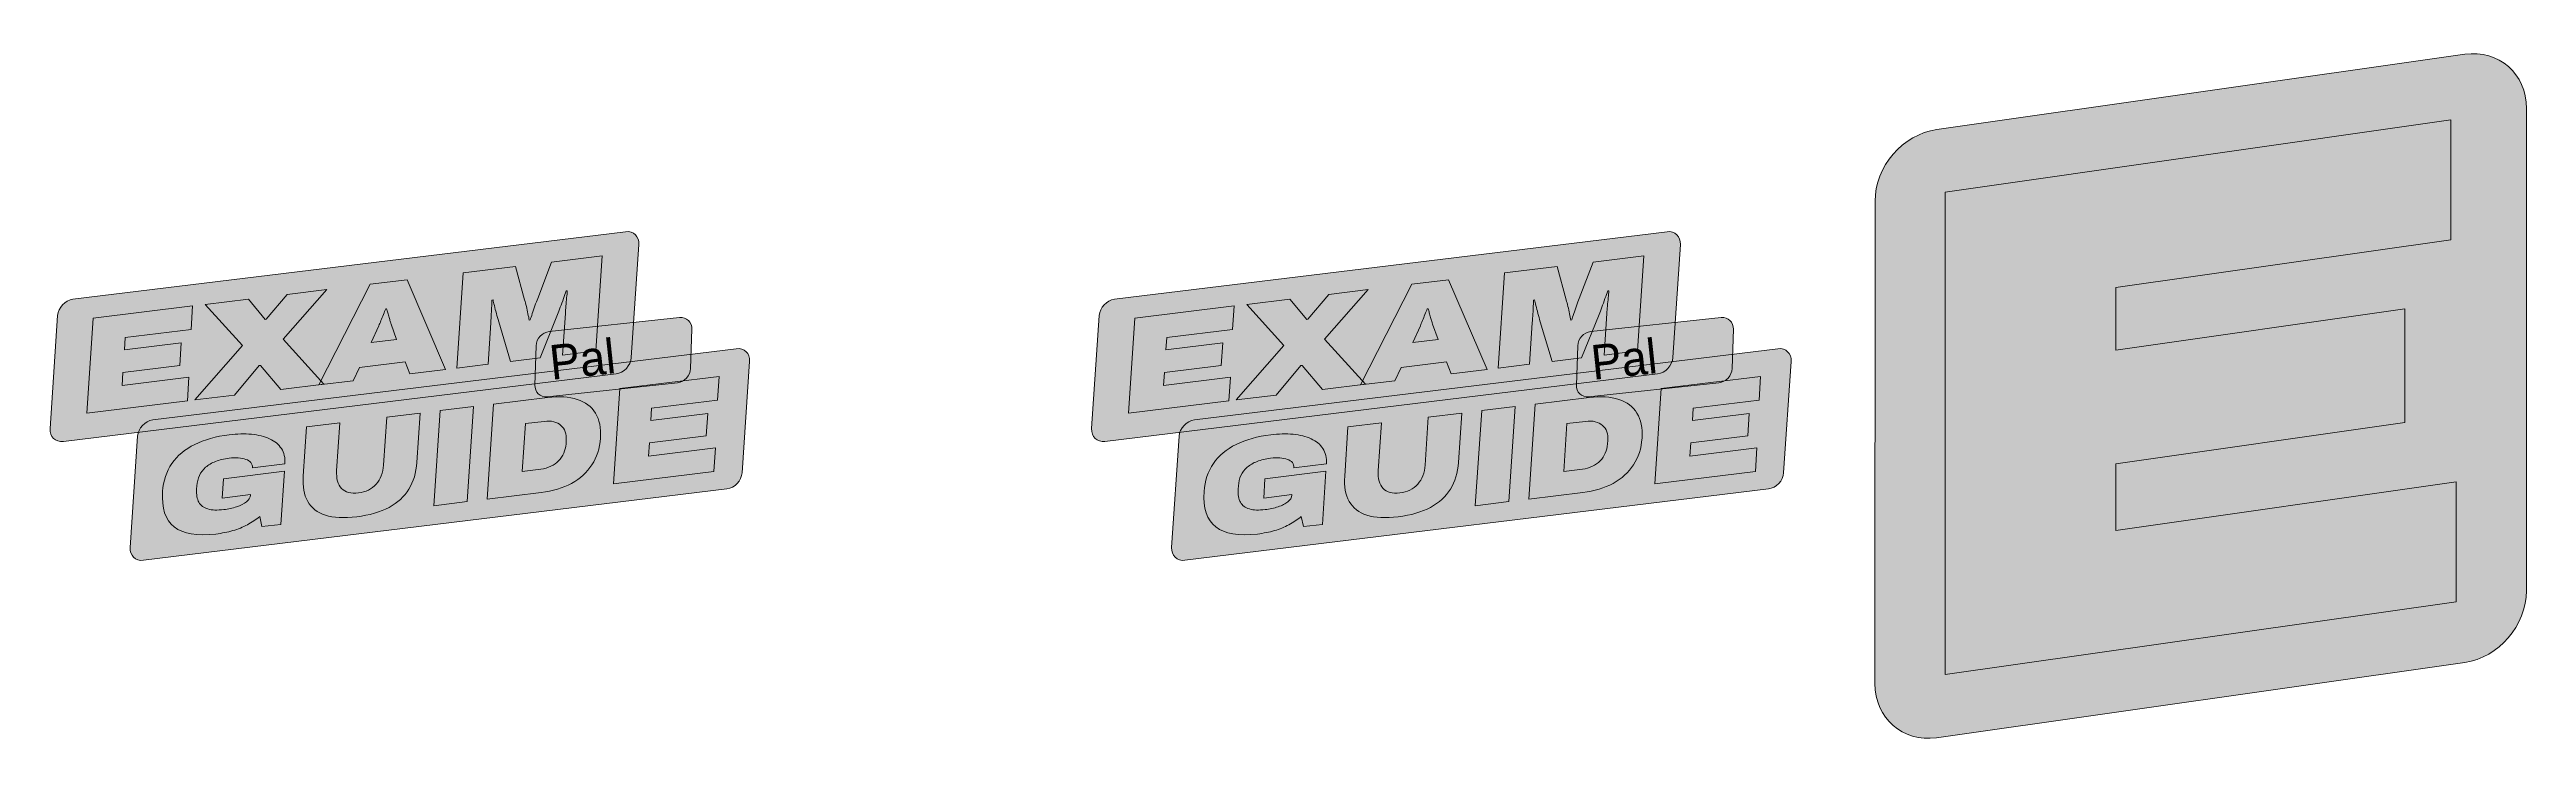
# Model space of a CAD drawing. Extents: x 188 to 2677, y -888 to -192.
import ezdxf

# ---------------------------------------------------------------- set-up
doc = ezdxf.new("R2010")
doc.units = 0
doc.header["$MEASUREMENT"] = 0
doc.layers.add('Layer 1', color=7, linetype='Continuous', lineweight=0)

# ---------------------------------------------------------------- blocks, each defined once
blk = doc.blocks.new('Block_2')
at = {"layer": 'Layer 1'}
for points, knots in [([(597.1, -511.9), (597.1, -511.9), (603.5, -416.2), (603.5, -416.2), (603.5, -416.2), (656.2, -409.8), (656.2, -409.8), (656.2, -409.8), (665.4, -443.4), (665.4, -443.4), (666, -445.2), (666.6, -447.4), (667.1, -449.9), (667.7, -452.3), (668.2, -454.8), (668.7, -457.3), (669.2, -459.7), (669.7, -461.9), (670, -463.7), (670, -463.7), (670.9, -463.5), (670.9, -463.5), (671.5, -461.7), (672.2, -459.6), (673.1, -457.1), (673.9, -454.6), (674.8, -452), (675.7, -449.2), (676.7, -446.5), (677.6, -444), (678.5, -441.8), (678.5, -441.8), (692.4, -405.4), (692.4, -405.4), (692.4, -405.4), (743.4, -399.1), (743.4, -399.1), (743.4, -399.1), (737, -494.7), (737, -494.7), (737, -494.7), (703.5, -498.9), (703.5, -498.9), (703.5, -498.9), (706.3, -457.1), (706.3, -457.1), (706.4, -454.8), (706.6, -452.3), (706.8, -449.5), (707.1, -446.7), (707.3, -444), (707.6, -441.3), (707.9, -438.6), (708.1, -436.2), (708.2, -434.3), (708.2, -434.3), (707.1, -434.4), (707.1, -434.4), (706.3, -436.6), (705.4, -439.2), (704.4, -442.1), (703.3, -445.1), (702.3, -448), (701.2, -450.8), (700.2, -453.6), (699.2, -456.1), (698.4, -458.1), (698.4, -458.1), (680.9, -501.6), (680.9, -501.6), (680.9, -501.6), (651.2, -505.2), (651.2, -505.2), (651.2, -505.2), (639.3, -465.3), (639.3, -465.3), (638.5, -462.5), (637.7, -459.7), (637, -456.9), (636.2, -454.1), (635.6, -451.5), (635, -449.1), (634.4, -446.7), (634, -444.8), (633.6, -443.4), (633.6, -443.4), (632.5, -443.6), (632.5, -443.6), (632.5, -445), (632.5, -447), (632.3, -449.4), (632.2, -451.9), (632.1, -454.6), (631.9, -457.5), (631.8, -460.4), (631.6, -463.3), (631.4, -466.3), (631.4, -466.3), (628.6, -508), (628.6, -508), (628.6, -508), (597.1, -511.9), (597.1, -511.9)], [0, 0, 0, 0, 1, 1, 1, 2, 2, 2, 3, 3, 3, 4, 4, 4, 5, 5, 5, 6, 6, 6, 7, 7, 7, 8, 8, 8, 9, 9, 9, 10, 10, 10, 11, 11, 11, 12, 12, 12, 13, 13, 13, 14, 14, 14, 15, 15, 15, 16, 16, 16, 17, 17, 17, 18, 18, 18, 19, 19, 19, 20, 20, 20, 21, 21, 21, 22, 22, 22, 23, 23, 23, 24, 24, 24, 25, 25, 25, 26, 26, 26, 27, 27, 27, 28, 28, 28, 29, 29, 29, 30, 30, 30, 31, 31, 31, 32, 32, 32, 33, 33, 33, 34, 34, 34, 34]), ([(334, -544), (334, -544), (381.8, -489.2), (381.8, -489.2), (381.8, -489.2), (344.5, -447.9), (344.5, -447.9), (344.5, -447.9), (387.8, -442.6), (387.8, -442.6), (387.8, -442.6), (404.6, -463), (404.6, -463), (404.6, -463), (405.7, -462.9), (405.7, -462.9), (405.7, -462.9), (426.8, -437.8), (426.8, -437.8), (426.8, -437.8), (466.5, -433), (466.5, -433), (466.5, -433), (422.7, -482.9), (422.7, -482.9), (422.7, -482.9), (463.7, -528.2), (463.7, -528.2), (463.7, -528.2), (420.5, -533.5), (420.5, -533.5), (420.5, -533.5), (400, -509.2), (400, -509.2), (400, -509.2), (398.8, -509.4), (398.8, -509.4), (398.8, -509.4), (373.9, -539.2), (373.9, -539.2), (373.9, -539.2), (334, -544), (334, -544)], [0, 0, 0, 0, 1, 1, 1, 2, 2, 2, 3, 3, 3, 4, 4, 4, 5, 5, 5, 6, 6, 6, 7, 7, 7, 8, 8, 8, 9, 9, 9, 10, 10, 10, 11, 11, 11, 12, 12, 12, 13, 13, 13, 14, 14, 14, 14]), ([(458.5, -528.8), (458.5, -528.8), (510.2, -427.6), (510.2, -427.6), (510.2, -427.6), (547.2, -423.1), (547.2, -423.1), (547.2, -423.1), (586, -513.2), (586, -513.2), (586, -513.2), (550, -517.6), (550, -517.6), (550, -517.6), (545.2, -505.7), (545.2, -505.7), (545.2, -505.7), (499.5, -511.3), (499.5, -511.3), (499.5, -511.3), (493.2, -524.6), (493.2, -524.6), (493.2, -524.6), (458.5, -528.8), (458.5, -528.8)], [0, 0, 0, 0, 1, 1, 1, 2, 2, 2, 3, 3, 3, 4, 4, 4, 5, 5, 5, 6, 6, 6, 7, 7, 7, 8, 8, 8, 8]), ([(225.6, -557.3), (225.6, -557.3), (232, -461.7), (232, -461.7), (232, -461.7), (331.8, -449.4), (331.8, -449.4), (331.8, -449.4), (330.3, -473.2), (330.3, -473.2), (330.3, -473.2), (264.1, -481.3), (264.1, -481.3), (264.1, -481.3), (263.3, -493.7), (263.3, -493.7), (263.3, -493.7), (320.3, -486.7), (320.3, -486.7), (320.3, -486.7), (318.8, -509.2), (318.8, -509.2), (318.8, -509.2), (261.8, -516.2), (261.8, -516.2), (261.8, -516.2), (260.9, -529.4), (260.9, -529.4), (260.9, -529.4), (328.1, -521.2), (328.1, -521.2), (328.1, -521.2), (326.5, -545), (326.5, -545), (326.5, -545), (225.6, -557.3), (225.6, -557.3)], [0, 0, 0, 0, 1, 1, 1, 2, 2, 2, 3, 3, 3, 4, 4, 4, 5, 5, 5, 6, 6, 6, 7, 7, 7, 8, 8, 8, 9, 9, 9, 10, 10, 10, 11, 11, 11, 12, 12, 12, 12]), ([(511.3, -486.2), (511.3, -486.2), (536.7, -483.1), (536.7, -483.1), (536.7, -483.1), (531.2, -467.8), (531.2, -467.8), (531, -467.1), (530.7, -466.1), (530.3, -464.9), (530, -463.8), (529.6, -462.4), (529.1, -460.9), (528.7, -459.4), (528.3, -457.9), (527.9, -456.4), (527.5, -454.8), (527.1, -453.5), (526.7, -452.2), (526.7, -452.2), (525.8, -452.3), (525.8, -452.3), (525.1, -454), (524.4, -455.9), (523.5, -458), (522.7, -460.1), (521.8, -462.2), (521, -464.2), (520.2, -466.3), (519.5, -468), (518.9, -469.3), (518.9, -469.3), (511.3, -486.2), (511.3, -486.2)], [0, 0, 0, 0, 1, 1, 1, 2, 2, 2, 3, 3, 3, 4, 4, 4, 5, 5, 5, 6, 6, 6, 7, 7, 7, 8, 8, 8, 9, 9, 9, 10, 10, 10, 11, 11, 11, 11])]:
    blk.add_open_spline(points, degree=3, knots=knots, dxfattribs=at)
blk = doc.blocks.new('Block_1')
at = {"layer": 'Layer 1', "true_color": 0x000000, "transparency": 33554687}
h = blk.add_hatch(color=18, dxfattribs=at)
h.dxf.hatch_style = 2
edge = h.paths.add_edge_path()
edge.add_spline(control_points=[(757.2, -517.8), (757.2, -517.8), (202, -585.7), (202, -585.7), (194, -586.6), (188, -580.8), (188.6, -572.7), (188.6, -572.7), (196.2, -459.2), (196.2, -459.2), (196.8, -451), (203.6, -443.7), (211.6, -442.7), (211.6, -442.7), (766.8, -374.8), (766.8, -374.8), (774.7, -373.8), (780.7, -379.6), (780.2, -387.7), (780.2, -387.7), (772.5, -501.3), (772.5, -501.3), (772, -509.4), (765.1, -516.8), (757.2, -517.8)], knot_values=[0, 0, 0, 0, 1, 1, 1, 2, 2, 2, 3, 3, 3, 4, 4, 4, 5, 5, 5, 6, 6, 6, 7, 7, 7, 8, 8, 8, 8], degree=3, periodic=0)
at = {"layer": 'Layer 1'}
blk.add_open_spline([(757.2, -517.8), (757.2, -517.8), (202, -585.7), (202, -585.7), (194, -586.6), (188, -580.8), (188.6, -572.7), (188.6, -572.7), (196.2, -459.2), (196.2, -459.2), (196.8, -451), (203.6, -443.7), (211.6, -442.7), (211.6, -442.7), (766.8, -374.8), (766.8, -374.8), (774.7, -373.8), (780.7, -379.6), (780.2, -387.7), (780.2, -387.7), (772.5, -501.3), (772.5, -501.3), (772, -509.4), (765.1, -516.8), (757.2, -517.8)], degree=3, knots=[0, 0, 0, 0, 1, 1, 1, 2, 2, 2, 3, 3, 3, 4, 4, 4, 5, 5, 5, 6, 6, 6, 7, 7, 7, 8, 8, 8, 8], dxfattribs=at)
blk.add_blockref('Block_2', (0, 0), dxfattribs=at)
blk = doc.blocks.new('Block_4')
at = {"layer": 'Layer 1'}
for points, knots in [([(754.5, -628.3), (754.5, -628.3), (760.9, -532.6), (760.9, -532.6), (760.9, -532.6), (860.8, -520.4), (860.8, -520.4), (860.8, -520.4), (859.2, -544.2), (859.2, -544.2), (859.2, -544.2), (793, -552.3), (793, -552.3), (793, -552.3), (792.2, -564.6), (792.2, -564.6), (792.2, -564.6), (849.3, -557.7), (849.3, -557.7), (849.3, -557.7), (847.7, -580.2), (847.7, -580.2), (847.7, -580.2), (790.7, -587.2), (790.7, -587.2), (790.7, -587.2), (789.8, -600.4), (789.8, -600.4), (789.8, -600.4), (857, -592.1), (857, -592.1), (857, -592.1), (855.4, -615.9), (855.4, -615.9), (855.4, -615.9), (754.5, -628.3), (754.5, -628.3)], [0, 0, 0, 0, 1, 1, 1, 2, 2, 2, 3, 3, 3, 4, 4, 4, 5, 5, 5, 6, 6, 6, 7, 7, 7, 8, 8, 8, 9, 9, 9, 10, 10, 10, 11, 11, 11, 12, 12, 12, 12]), ([(627.8, -643.8), (627.8, -643.8), (634.2, -548.1), (634.2, -548.1), (634.2, -548.1), (688.5, -541.5), (688.5, -541.5), (700.1, -540.1), (710, -540.7), (718.2, -543.4), (726.4, -546), (732.5, -550.7), (736.5, -557.3), (740.6, -563.8), (742.2, -572.2), (741.6, -582.4), (740.9, -592.6), (738, -601.6), (733, -609.2), (728, -616.9), (721.2, -623.2), (712.5, -627.9), (703.8, -632.6), (693.7, -635.7), (682.1, -637.1), (682.1, -637.1), (627.8, -643.8), (627.8, -643.8)], [0, 0, 0, 0, 1, 1, 1, 2, 2, 2, 3, 3, 3, 4, 4, 4, 5, 5, 5, 6, 6, 6, 7, 7, 7, 8, 8, 8, 9, 9, 9, 9]), ([(496.7, -661.5), (483.9, -663), (473.3, -662.5), (465.2, -659.9), (457, -657.2), (451, -652.6), (447.4, -646.1), (443.7, -639.5), (442.2, -631), (442.9, -620.7), (442.9, -620.7), (446.2, -571.1), (446.2, -571.1), (446.2, -571.1), (479.8, -567), (479.8, -567), (479.8, -567), (476.5, -615.1), (476.5, -615.1), (476, -623.1), (477.6, -629), (481.4, -633), (485.3, -636.9), (490.9, -638.5), (498.3, -637.5), (505.8, -636.6), (511.8, -633.7), (516.2, -628.7), (520.6, -623.8), (523.1, -617.3), (523.7, -609.4), (523.7, -609.4), (526.9, -561.3), (526.9, -561.3), (526.9, -561.3), (560.4, -557.1), (560.4, -557.1), (560.4, -557.1), (557.1, -606.8), (557.1, -606.8), (556.4, -617.1), (553.7, -626), (549.1, -633.6), (544.5, -641.2), (537.8, -647.4), (529.1, -652), (520.4, -656.7), (509.6, -659.9), (496.7, -661.5)], [0, 0, 0, 0, 1, 1, 1, 2, 2, 2, 3, 3, 3, 4, 4, 4, 5, 5, 5, 6, 6, 6, 7, 7, 7, 8, 8, 8, 9, 9, 9, 10, 10, 10, 11, 11, 11, 12, 12, 12, 13, 13, 13, 14, 14, 14, 15, 15, 15, 16, 16, 16, 16]), ([(574.1, -650.3), (574.1, -650.3), (580.5, -554.7), (580.5, -554.7), (580.5, -554.7), (614.1, -550.6), (614.1, -550.6), (614.1, -550.6), (607.7, -646.2), (607.7, -646.2), (607.7, -646.2), (574.1, -650.3), (574.1, -650.3)], [0, 0, 0, 0, 1, 1, 1, 2, 2, 2, 3, 3, 3, 4, 4, 4, 4]), ([(662.9, -615.9), (662.9, -615.9), (681.7, -613.6), (681.7, -613.6), (685.4, -613.1), (688.7, -612.2), (691.7, -610.7), (694.7, -609.3), (697.3, -607.4), (699.5, -605.1), (701.7, -602.9), (703.4, -600.3), (704.7, -597.5), (706, -594.6), (706.7, -591.5), (707, -588.2), (707, -588.2), (707.2, -584.8), (707.2, -584.8), (707.4, -581.5), (707.1, -578.6), (706.2, -576), (705.3, -573.4), (703.8, -571.3), (701.9, -569.6), (699.9, -567.8), (697.5, -566.6), (694.7, -565.9), (691.9, -565.2), (688.6, -565), (684.9, -565.5), (684.9, -565.5), (666.2, -567.8), (666.2, -567.8), (666.2, -567.8), (662.9, -615.9), (662.9, -615.9)], [0, 0, 0, 0, 1, 1, 1, 2, 2, 2, 3, 3, 3, 4, 4, 4, 5, 5, 5, 6, 6, 6, 7, 7, 7, 8, 8, 8, 9, 9, 9, 10, 10, 10, 11, 11, 11, 12, 12, 12, 12]), ([(355.2, -678.8), (336.2, -681.1), (322.3, -678.7), (313.3, -671.7), (304.4, -664.8), (300.5, -652.9), (301.6, -636.2), (302.3, -625.3), (305.4, -615.9), (311, -607.9), (316.5, -600), (324.1, -593.6), (333.9, -588.7), (343.6, -583.9), (355.2, -580.6), (368.6, -579), (376.6, -578), (384, -577.8), (390.9, -578.5), (397.9, -579.2), (403.9, -580.7), (409.1, -583), (414.3, -585.4), (418.2, -588.7), (421, -592.8), (423.7, -597), (424.9, -602.1), (424.5, -608.1), (424.5, -608.1), (391.8, -612.1), (391.8, -612.1), (392, -610.2), (391.5, -608.5), (390.3, -607), (389.1, -605.6), (387.5, -604.5), (385.3, -603.7), (383.1, -602.9), (380.6, -602.5), (377.7, -602.2), (374.8, -602), (371.8, -602.1), (368.5, -602.5), (363.3, -603.2), (358.8, -604.3), (354.9, -605.8), (351, -607.3), (347.6, -609.3), (344.9, -611.7), (342.2, -614.1), (340.1, -616.9), (338.6, -620), (337.2, -623.1), (336.3, -626.6), (336.1, -630.4), (336.1, -630.4), (335.8, -633.7), (335.8, -633.7), (335.5, -639.2), (336.2, -643.6), (338.1, -646.9), (340, -650.2), (343, -652.4), (347.2, -653.6), (351.3, -654.8), (356.6, -655), (363, -654.2), (367.6, -653.7), (372, -652.7), (376, -651.4), (380, -650.1), (383.3, -648.4), (385.8, -646.4), (388.4, -644.4), (389.7, -642.2), (389.9, -639.8), (389.9, -639.8), (389.9, -639.2), (389.9, -639.2), (389.9, -639.2), (361.5, -642.7), (361.5, -642.7), (361.5, -642.7), (362.8, -623.2), (362.8, -623.2), (362.8, -623.2), (424.1, -615.7), (424.1, -615.7), (424.1, -615.7), (420.5, -669.1), (420.5, -669.1), (420.5, -669.1), (401.5, -671.4), (401.5, -671.4), (401.5, -671.4), (399.2, -661.2), (399.2, -661.2), (395.4, -664.4), (391.2, -667.1), (386.8, -669.5), (382.3, -671.9), (377.5, -673.9), (372.2, -675.4), (367, -676.9), (361.3, -678), (355.2, -678.8)], [0, 0, 0, 0, 1, 1, 1, 2, 2, 2, 3, 3, 3, 4, 4, 4, 5, 5, 5, 6, 6, 6, 7, 7, 7, 8, 8, 8, 9, 9, 9, 10, 10, 10, 11, 11, 11, 12, 12, 12, 13, 13, 13, 14, 14, 14, 15, 15, 15, 16, 16, 16, 17, 17, 17, 18, 18, 18, 19, 19, 19, 20, 20, 20, 21, 21, 21, 22, 22, 22, 23, 23, 23, 24, 24, 24, 25, 25, 25, 26, 26, 26, 27, 27, 27, 28, 28, 28, 29, 29, 29, 30, 30, 30, 31, 31, 31, 32, 32, 32, 33, 33, 33, 34, 34, 34, 35, 35, 35, 35])]:
    blk.add_open_spline(points, degree=3, knots=knots, dxfattribs=at)
blk = doc.blocks.new('Block_3')
at = {"layer": 'Layer 1', "true_color": 0x000000, "transparency": 33554687}
h = blk.add_hatch(color=18, dxfattribs=at)
h.dxf.hatch_style = 2
edge = h.paths.add_edge_path()
edge.add_spline(control_points=[(868.6, -633.5), (868.6, -633.5), (282.4, -705.2), (282.4, -705.2), (274.4, -706.2), (268.5, -700.4), (269, -692.3), (269, -692.3), (276.5, -580.5), (276.5, -580.5), (277.1, -572.4), (283.9, -565), (291.9, -564.1), (291.9, -564.1), (878, -492.4), (878, -492.4), (886, -491.4), (892, -497.2), (891.4, -505.3), (891.4, -505.3), (883.9, -617.1), (883.9, -617.1), (883.4, -625.2), (876.5, -632.5), (868.6, -633.5)], knot_values=[0, 0, 0, 0, 1, 1, 1, 2, 2, 2, 3, 3, 3, 4, 4, 4, 5, 5, 5, 6, 6, 6, 7, 7, 7, 8, 8, 8, 8], degree=3, periodic=0)
at = {"layer": 'Layer 1'}
blk.add_open_spline([(868.6, -633.5), (868.6, -633.5), (282.4, -705.2), (282.4, -705.2), (274.4, -706.2), (268.5, -700.4), (269, -692.3), (269, -692.3), (276.5, -580.5), (276.5, -580.5), (277.1, -572.4), (283.9, -565), (291.9, -564.1), (291.9, -564.1), (878, -492.4), (878, -492.4), (886, -491.4), (892, -497.2), (891.4, -505.3), (891.4, -505.3), (883.9, -617.1), (883.9, -617.1), (883.4, -625.2), (876.5, -632.5), (868.6, -633.5)], degree=3, knots=[0, 0, 0, 0, 1, 1, 1, 2, 2, 2, 3, 3, 3, 4, 4, 4, 5, 5, 5, 6, 6, 6, 7, 7, 7, 8, 8, 8, 8], dxfattribs=at)
blk.add_blockref('Block_4', (0, 0), dxfattribs=at)
blk = doc.blocks.new('Block_5')
at = {"layer": 'Layer 1', "true_color": 0xefac26, "transparency": 33554687}
h = blk.add_hatch(color=40, dxfattribs=at)
h.dxf.hatch_style = 2
edge = h.paths.add_edge_path()
edge.add_spline(control_points=[(818.9, -526.7), (818.9, -526.7), (688, -540.7), (688, -540.7), (680.9, -541.4), (675.4, -536.2), (675.7, -529), (675.7, -529), (676.9, -489.5), (676.9, -489.5), (677.2, -482.3), (683.1, -475.9), (690.1, -475.2), (690.1, -475.2), (821.1, -461.2), (821.1, -461.2), (828.1, -460.5), (833.6, -465.7), (833.4, -472.9), (833.4, -472.9), (832.1, -512.3), (832.1, -512.3), (831.8, -519.5), (826, -526), (818.9, -526.7)], knot_values=[0, 0, 0, 0, 1, 1, 1, 2, 2, 2, 3, 3, 3, 4, 4, 4, 5, 5, 5, 6, 6, 6, 7, 7, 7, 8, 8, 8, 8], degree=3, periodic=0)
at = {"layer": 'Layer 1'}
blk.add_open_spline([(818.9, -526.7), (818.9, -526.7), (688, -540.7), (688, -540.7), (680.9, -541.4), (675.4, -536.2), (675.7, -529), (675.7, -529), (676.9, -489.5), (676.9, -489.5), (677.2, -482.3), (683.1, -475.9), (690.1, -475.2), (690.1, -475.2), (821.1, -461.2), (821.1, -461.2), (828.1, -460.5), (833.6, -465.7), (833.4, -472.9), (833.4, -472.9), (832.1, -512.3), (832.1, -512.3), (831.8, -519.5), (826, -526), (818.9, -526.7)], degree=3, knots=[0, 0, 0, 0, 1, 1, 1, 2, 2, 2, 3, 3, 3, 4, 4, 4, 5, 5, 5, 6, 6, 6, 7, 7, 7, 8, 8, 8, 8], dxfattribs=at)
at = {"layer": 'Layer 1', "insert": (692.4, -524.3), "char_height": 0.2, "attachment_point": 7, "rotation": 6.0794}
blk.add_mtext('\\C18;\\c0;\\FArchivo Expanded Black|b0|i0|c1;\\H34.808893;\\W0.983199;Pal', dxfattribs=at)
blk = doc.blocks.new('Block_0')
at = {"layer": 'Layer 1'}
for name in ['Block_1', 'Block_5', 'Block_3']:
    blk.add_blockref(name, (0, 0), dxfattribs=at)
blk = doc.blocks.new('Block_8')
at = {"layer": 'Layer 1'}
for points, knots in [([(1643.5, -511.9), (1643.5, -511.9), (1650, -416.2), (1650, -416.2), (1650, -416.2), (1702.7, -409.8), (1702.7, -409.8), (1702.7, -409.8), (1711.9, -443.4), (1711.9, -443.4), (1712.4, -445.2), (1713, -447.4), (1713.6, -449.9), (1714.1, -452.3), (1714.7, -454.8), (1715.2, -457.3), (1715.7, -459.7), (1716.1, -461.9), (1716.4, -463.7), (1716.4, -463.7), (1717.4, -463.5), (1717.4, -463.5), (1717.9, -461.7), (1718.6, -459.6), (1719.5, -457.1), (1720.3, -454.6), (1721.2, -452), (1722.2, -449.2), (1723.1, -446.5), (1724, -444), (1724.9, -441.8), (1724.9, -441.8), (1738.8, -405.4), (1738.8, -405.4), (1738.8, -405.4), (1789.9, -399.1), (1789.9, -399.1), (1789.9, -399.1), (1783.4, -494.7), (1783.4, -494.7), (1783.4, -494.7), (1749.9, -498.9), (1749.9, -498.9), (1749.9, -498.9), (1752.7, -457.1), (1752.7, -457.1), (1752.8, -454.8), (1753, -452.3), (1753.3, -449.5), (1753.5, -446.7), (1753.8, -444), (1754, -441.3), (1754.3, -438.6), (1754.5, -436.2), (1754.6, -434.3), (1754.6, -434.3), (1753.5, -434.4), (1753.5, -434.4), (1752.8, -436.6), (1751.9, -439.2), (1750.8, -442.1), (1749.8, -445.1), (1748.7, -448), (1747.7, -450.8), (1746.6, -453.6), (1745.7, -456.1), (1744.8, -458.1), (1744.8, -458.1), (1727.3, -501.6), (1727.3, -501.6), (1727.3, -501.6), (1697.6, -505.2), (1697.6, -505.2), (1697.6, -505.2), (1685.7, -465.3), (1685.7, -465.3), (1684.9, -462.5), (1684.1, -459.7), (1683.4, -456.9), (1682.6, -454.1), (1682, -451.5), (1681.4, -449.1), (1680.9, -446.7), (1680.4, -444.8), (1680.1, -443.4), (1680.1, -443.4), (1679, -443.6), (1679, -443.6), (1679, -445), (1678.9, -447), (1678.8, -449.4), (1678.7, -451.9), (1678.5, -454.6), (1678.4, -457.5), (1678.2, -460.4), (1678, -463.3), (1677.8, -466.3), (1677.8, -466.3), (1675, -508), (1675, -508), (1675, -508), (1643.5, -511.9), (1643.5, -511.9)], [0, 0, 0, 0, 1, 1, 1, 2, 2, 2, 3, 3, 3, 4, 4, 4, 5, 5, 5, 6, 6, 6, 7, 7, 7, 8, 8, 8, 9, 9, 9, 10, 10, 10, 11, 11, 11, 12, 12, 12, 13, 13, 13, 14, 14, 14, 15, 15, 15, 16, 16, 16, 17, 17, 17, 18, 18, 18, 19, 19, 19, 20, 20, 20, 21, 21, 21, 22, 22, 22, 23, 23, 23, 24, 24, 24, 25, 25, 25, 26, 26, 26, 27, 27, 27, 28, 28, 28, 29, 29, 29, 30, 30, 30, 31, 31, 31, 32, 32, 32, 33, 33, 33, 34, 34, 34, 34]), ([(1380.4, -544), (1380.4, -544), (1428.3, -489.2), (1428.3, -489.2), (1428.3, -489.2), (1390.9, -447.9), (1390.9, -447.9), (1390.9, -447.9), (1434.2, -442.6), (1434.2, -442.6), (1434.2, -442.6), (1451.1, -463), (1451.1, -463), (1451.1, -463), (1452.1, -462.9), (1452.1, -462.9), (1452.1, -462.9), (1473.2, -437.8), (1473.2, -437.8), (1473.2, -437.8), (1512.9, -433), (1512.9, -433), (1512.9, -433), (1469.1, -482.9), (1469.1, -482.9), (1469.1, -482.9), (1510.1, -528.2), (1510.1, -528.2), (1510.1, -528.2), (1466.9, -533.5), (1466.9, -533.5), (1466.9, -533.5), (1446.5, -509.2), (1446.5, -509.2), (1446.5, -509.2), (1445.2, -509.4), (1445.2, -509.4), (1445.2, -509.4), (1420.3, -539.2), (1420.3, -539.2), (1420.3, -539.2), (1380.4, -544), (1380.4, -544)], [0, 0, 0, 0, 1, 1, 1, 2, 2, 2, 3, 3, 3, 4, 4, 4, 5, 5, 5, 6, 6, 6, 7, 7, 7, 8, 8, 8, 9, 9, 9, 10, 10, 10, 11, 11, 11, 12, 12, 12, 13, 13, 13, 14, 14, 14, 14]), ([(1505, -528.8), (1505, -528.8), (1556.6, -427.6), (1556.6, -427.6), (1556.6, -427.6), (1593.6, -423.1), (1593.6, -423.1), (1593.6, -423.1), (1632.4, -513.2), (1632.4, -513.2), (1632.4, -513.2), (1596.4, -517.6), (1596.4, -517.6), (1596.4, -517.6), (1591.7, -505.7), (1591.7, -505.7), (1591.7, -505.7), (1545.9, -511.3), (1545.9, -511.3), (1545.9, -511.3), (1539.6, -524.6), (1539.6, -524.6), (1539.6, -524.6), (1505, -528.8), (1505, -528.8)], [0, 0, 0, 0, 1, 1, 1, 2, 2, 2, 3, 3, 3, 4, 4, 4, 5, 5, 5, 6, 6, 6, 7, 7, 7, 8, 8, 8, 8]), ([(1272, -557.3), (1272, -557.3), (1278.4, -461.7), (1278.4, -461.7), (1278.4, -461.7), (1378.3, -449.4), (1378.3, -449.4), (1378.3, -449.4), (1376.7, -473.2), (1376.7, -473.2), (1376.7, -473.2), (1310.5, -481.3), (1310.5, -481.3), (1310.5, -481.3), (1309.7, -493.7), (1309.7, -493.7), (1309.7, -493.7), (1366.7, -486.7), (1366.7, -486.7), (1366.7, -486.7), (1365.2, -509.2), (1365.2, -509.2), (1365.2, -509.2), (1308.2, -516.2), (1308.2, -516.2), (1308.2, -516.2), (1307.3, -529.4), (1307.3, -529.4), (1307.3, -529.4), (1374.5, -521.2), (1374.5, -521.2), (1374.5, -521.2), (1372.9, -545), (1372.9, -545), (1372.9, -545), (1272, -557.3), (1272, -557.3)], [0, 0, 0, 0, 1, 1, 1, 2, 2, 2, 3, 3, 3, 4, 4, 4, 5, 5, 5, 6, 6, 6, 7, 7, 7, 8, 8, 8, 9, 9, 9, 10, 10, 10, 11, 11, 11, 12, 12, 12, 12]), ([(1557.7, -486.2), (1557.7, -486.2), (1583.1, -483.1), (1583.1, -483.1), (1583.1, -483.1), (1577.6, -467.8), (1577.6, -467.8), (1577.4, -467.1), (1577.1, -466.1), (1576.8, -464.9), (1576.4, -463.8), (1576, -462.4), (1575.5, -460.9), (1575.1, -459.4), (1574.7, -457.9), (1574.3, -456.4), (1573.9, -454.8), (1573.5, -453.5), (1573.2, -452.2), (1573.2, -452.2), (1572.2, -452.3), (1572.2, -452.3), (1571.6, -454), (1570.8, -455.9), (1569.9, -458), (1569.1, -460.1), (1568.3, -462.2), (1567.4, -464.2), (1566.6, -466.3), (1565.9, -468), (1565.3, -469.3), (1565.3, -469.3), (1557.7, -486.2), (1557.7, -486.2)], [0, 0, 0, 0, 1, 1, 1, 2, 2, 2, 3, 3, 3, 4, 4, 4, 5, 5, 5, 6, 6, 6, 7, 7, 7, 8, 8, 8, 9, 9, 9, 10, 10, 10, 11, 11, 11, 11])]:
    blk.add_open_spline(points, degree=3, knots=knots, dxfattribs=at)
blk = doc.blocks.new('Block_7')
at = {"layer": 'Layer 1', "true_color": 0x000000, "transparency": 33554687}
h = blk.add_hatch(color=18, dxfattribs=at)
h.dxf.hatch_style = 2
edge = h.paths.add_edge_path()
edge.add_spline(control_points=[(1803.6, -517.8), (1803.6, -517.8), (1248.4, -585.7), (1248.4, -585.7), (1240.5, -586.6), (1234.5, -580.8), (1235, -572.7), (1235, -572.7), (1242.6, -459.2), (1242.6, -459.2), (1243.2, -451), (1250.1, -443.7), (1258, -442.7), (1258, -442.7), (1813.2, -374.8), (1813.2, -374.8), (1821.1, -373.8), (1827.1, -379.6), (1826.6, -387.7), (1826.6, -387.7), (1819, -501.3), (1819, -501.3), (1818.4, -509.4), (1811.5, -516.8), (1803.6, -517.8)], knot_values=[0, 0, 0, 0, 1, 1, 1, 2, 2, 2, 3, 3, 3, 4, 4, 4, 5, 5, 5, 6, 6, 6, 7, 7, 7, 8, 8, 8, 8], degree=3, periodic=0)
at = {"layer": 'Layer 1'}
blk.add_open_spline([(1803.6, -517.8), (1803.6, -517.8), (1248.4, -585.7), (1248.4, -585.7), (1240.5, -586.6), (1234.5, -580.8), (1235, -572.7), (1235, -572.7), (1242.6, -459.2), (1242.6, -459.2), (1243.2, -451), (1250.1, -443.7), (1258, -442.7), (1258, -442.7), (1813.2, -374.8), (1813.2, -374.8), (1821.1, -373.8), (1827.1, -379.6), (1826.6, -387.7), (1826.6, -387.7), (1819, -501.3), (1819, -501.3), (1818.4, -509.4), (1811.5, -516.8), (1803.6, -517.8)], degree=3, knots=[0, 0, 0, 0, 1, 1, 1, 2, 2, 2, 3, 3, 3, 4, 4, 4, 5, 5, 5, 6, 6, 6, 7, 7, 7, 8, 8, 8, 8], dxfattribs=at)
blk.add_blockref('Block_8', (0, 0), dxfattribs=at)
blk = doc.blocks.new('Block_10')
at = {"layer": 'Layer 1'}
for points, knots in [([(1800.9, -628.3), (1800.9, -628.3), (1807.4, -532.6), (1807.4, -532.6), (1807.4, -532.6), (1907.2, -520.4), (1907.2, -520.4), (1907.2, -520.4), (1905.6, -544.2), (1905.6, -544.2), (1905.6, -544.2), (1839.5, -552.3), (1839.5, -552.3), (1839.5, -552.3), (1838.6, -564.6), (1838.6, -564.6), (1838.6, -564.6), (1895.7, -557.7), (1895.7, -557.7), (1895.7, -557.7), (1894.2, -580.2), (1894.2, -580.2), (1894.2, -580.2), (1837.1, -587.2), (1837.1, -587.2), (1837.1, -587.2), (1836.2, -600.4), (1836.2, -600.4), (1836.2, -600.4), (1903.5, -592.1), (1903.5, -592.1), (1903.5, -592.1), (1901.9, -615.9), (1901.9, -615.9), (1901.9, -615.9), (1800.9, -628.3), (1800.9, -628.3)], [0, 0, 0, 0, 1, 1, 1, 2, 2, 2, 3, 3, 3, 4, 4, 4, 5, 5, 5, 6, 6, 6, 7, 7, 7, 8, 8, 8, 9, 9, 9, 10, 10, 10, 11, 11, 11, 12, 12, 12, 12]), ([(1674.2, -643.8), (1674.2, -643.8), (1680.6, -548.1), (1680.6, -548.1), (1680.6, -548.1), (1735, -541.5), (1735, -541.5), (1746.6, -540.1), (1756.4, -540.7), (1764.6, -543.4), (1772.8, -546), (1778.9, -550.7), (1782.9, -557.3), (1787, -563.8), (1788.7, -572.2), (1788, -582.4), (1787.3, -592.6), (1784.5, -601.6), (1779.5, -609.2), (1774.4, -616.9), (1767.6, -623.2), (1758.9, -627.9), (1750.3, -632.6), (1740.1, -635.7), (1728.5, -637.1), (1728.5, -637.1), (1674.2, -643.8), (1674.2, -643.8)], [0, 0, 0, 0, 1, 1, 1, 2, 2, 2, 3, 3, 3, 4, 4, 4, 5, 5, 5, 6, 6, 6, 7, 7, 7, 8, 8, 8, 9, 9, 9, 9]), ([(1543.1, -661.5), (1530.3, -663), (1519.8, -662.5), (1511.6, -659.9), (1503.4, -657.2), (1497.5, -652.6), (1493.8, -646.1), (1490.1, -639.5), (1488.6, -631), (1489.3, -620.7), (1489.3, -620.7), (1492.6, -571.1), (1492.6, -571.1), (1492.6, -571.1), (1526.2, -567), (1526.2, -567), (1526.2, -567), (1522.9, -615.1), (1522.9, -615.1), (1522.4, -623.1), (1524.1, -629), (1527.9, -633), (1531.7, -636.9), (1537.3, -638.5), (1544.7, -637.5), (1552.3, -636.6), (1558.2, -633.7), (1562.7, -628.7), (1567.1, -623.8), (1569.5, -617.3), (1570.1, -609.4), (1570.1, -609.4), (1573.3, -561.3), (1573.3, -561.3), (1573.3, -561.3), (1606.9, -557.1), (1606.9, -557.1), (1606.9, -557.1), (1603.5, -606.8), (1603.5, -606.8), (1602.8, -617.1), (1600.2, -626), (1595.5, -633.6), (1590.9, -641.2), (1584.2, -647.4), (1575.5, -652), (1566.8, -656.7), (1556, -659.9), (1543.1, -661.5)], [0, 0, 0, 0, 1, 1, 1, 2, 2, 2, 3, 3, 3, 4, 4, 4, 5, 5, 5, 6, 6, 6, 7, 7, 7, 8, 8, 8, 9, 9, 9, 10, 10, 10, 11, 11, 11, 12, 12, 12, 13, 13, 13, 14, 14, 14, 15, 15, 15, 16, 16, 16, 16]), ([(1620.5, -650.3), (1620.5, -650.3), (1627, -554.7), (1627, -554.7), (1627, -554.7), (1660.5, -550.6), (1660.5, -550.6), (1660.5, -550.6), (1654.1, -646.2), (1654.1, -646.2), (1654.1, -646.2), (1620.5, -650.3), (1620.5, -650.3)], [0, 0, 0, 0, 1, 1, 1, 2, 2, 2, 3, 3, 3, 4, 4, 4, 4]), ([(1709.4, -615.9), (1709.4, -615.9), (1728.1, -613.6), (1728.1, -613.6), (1731.8, -613.1), (1735.2, -612.2), (1738.1, -610.7), (1741.1, -609.3), (1743.7, -607.4), (1745.9, -605.1), (1748.1, -602.9), (1749.9, -600.3), (1751.1, -597.5), (1752.4, -594.6), (1753.2, -591.5), (1753.4, -588.2), (1753.4, -588.2), (1753.6, -584.8), (1753.6, -584.8), (1753.8, -581.5), (1753.5, -578.6), (1752.6, -576), (1751.7, -573.4), (1750.3, -571.3), (1748.3, -569.6), (1746.4, -567.8), (1744, -566.6), (1741.1, -565.9), (1738.3, -565.2), (1735, -565), (1731.3, -565.5), (1731.3, -565.5), (1712.6, -567.8), (1712.6, -567.8), (1712.6, -567.8), (1709.4, -615.9), (1709.4, -615.9)], [0, 0, 0, 0, 1, 1, 1, 2, 2, 2, 3, 3, 3, 4, 4, 4, 5, 5, 5, 6, 6, 6, 7, 7, 7, 8, 8, 8, 9, 9, 9, 10, 10, 10, 11, 11, 11, 12, 12, 12, 12]), ([(1401.6, -678.8), (1382.7, -681.1), (1368.7, -678.7), (1359.8, -671.7), (1350.8, -664.8), (1346.9, -652.9), (1348, -636.2), (1348.7, -625.3), (1351.9, -615.9), (1357.4, -607.9), (1362.9, -600), (1370.5, -593.6), (1380.3, -588.7), (1390.1, -583.9), (1401.6, -580.6), (1415, -579), (1423, -578), (1430.5, -577.8), (1437.4, -578.5), (1444.3, -579.2), (1450.3, -580.7), (1455.5, -583), (1460.7, -585.4), (1464.7, -588.7), (1467.4, -592.8), (1470.1, -597), (1471.3, -602.1), (1470.9, -608.1), (1470.9, -608.1), (1438.3, -612.1), (1438.3, -612.1), (1438.4, -610.2), (1437.9, -608.5), (1436.7, -607), (1435.6, -605.6), (1433.9, -604.5), (1431.7, -603.7), (1429.5, -602.9), (1427, -602.5), (1424.1, -602.2), (1421.3, -602), (1418.2, -602.1), (1414.9, -602.5), (1409.8, -603.2), (1405.2, -604.3), (1401.3, -605.8), (1397.4, -607.3), (1394.1, -609.3), (1391.4, -611.7), (1388.6, -614.1), (1386.5, -616.9), (1385.1, -620), (1383.6, -623.1), (1382.7, -626.6), (1382.5, -630.4), (1382.5, -630.4), (1382.3, -633.7), (1382.3, -633.7), (1381.9, -639.2), (1382.7, -643.6), (1384.5, -646.9), (1386.4, -650.2), (1389.4, -652.4), (1393.6, -653.6), (1397.7, -654.8), (1403, -655), (1409.4, -654.2), (1414.1, -653.7), (1418.4, -652.7), (1422.4, -651.4), (1426.5, -650.1), (1429.7, -648.4), (1432.3, -646.4), (1434.8, -644.4), (1436.1, -642.2), (1436.3, -639.8), (1436.3, -639.8), (1436.3, -639.2), (1436.3, -639.2), (1436.3, -639.2), (1407.9, -642.7), (1407.9, -642.7), (1407.9, -642.7), (1409.2, -623.2), (1409.2, -623.2), (1409.2, -623.2), (1470.5, -615.7), (1470.5, -615.7), (1470.5, -615.7), (1466.9, -669.1), (1466.9, -669.1), (1466.9, -669.1), (1447.9, -671.4), (1447.9, -671.4), (1447.9, -671.4), (1445.6, -661.2), (1445.6, -661.2), (1441.8, -664.4), (1437.7, -667.1), (1433.2, -669.5), (1428.7, -671.9), (1423.9, -673.9), (1418.7, -675.4), (1413.4, -676.9), (1407.8, -678), (1401.6, -678.8)], [0, 0, 0, 0, 1, 1, 1, 2, 2, 2, 3, 3, 3, 4, 4, 4, 5, 5, 5, 6, 6, 6, 7, 7, 7, 8, 8, 8, 9, 9, 9, 10, 10, 10, 11, 11, 11, 12, 12, 12, 13, 13, 13, 14, 14, 14, 15, 15, 15, 16, 16, 16, 17, 17, 17, 18, 18, 18, 19, 19, 19, 20, 20, 20, 21, 21, 21, 22, 22, 22, 23, 23, 23, 24, 24, 24, 25, 25, 25, 26, 26, 26, 27, 27, 27, 28, 28, 28, 29, 29, 29, 30, 30, 30, 31, 31, 31, 32, 32, 32, 33, 33, 33, 34, 34, 34, 35, 35, 35, 35])]:
    blk.add_open_spline(points, degree=3, knots=knots, dxfattribs=at)
blk = doc.blocks.new('Block_9')
at = {"layer": 'Layer 1', "true_color": 0x000000, "transparency": 33554687}
h = blk.add_hatch(color=18, dxfattribs=at)
h.dxf.hatch_style = 2
edge = h.paths.add_edge_path()
edge.add_spline(control_points=[(1915, -633.5), (1915, -633.5), (1328.8, -705.2), (1328.8, -705.2), (1320.9, -706.2), (1314.9, -700.4), (1315.4, -692.3), (1315.4, -692.3), (1322.9, -580.5), (1322.9, -580.5), (1323.5, -572.4), (1330.4, -565), (1338.3, -564.1), (1338.3, -564.1), (1924.5, -492.4), (1924.5, -492.4), (1932.4, -491.4), (1938.4, -497.2), (1937.8, -505.3), (1937.8, -505.3), (1930.3, -617.1), (1930.3, -617.1), (1929.8, -625.2), (1922.9, -632.5), (1915, -633.5)], knot_values=[0, 0, 0, 0, 1, 1, 1, 2, 2, 2, 3, 3, 3, 4, 4, 4, 5, 5, 5, 6, 6, 6, 7, 7, 7, 8, 8, 8, 8], degree=3, periodic=0)
at = {"layer": 'Layer 1'}
blk.add_open_spline([(1915, -633.5), (1915, -633.5), (1328.8, -705.2), (1328.8, -705.2), (1320.9, -706.2), (1314.9, -700.4), (1315.4, -692.3), (1315.4, -692.3), (1322.9, -580.5), (1322.9, -580.5), (1323.5, -572.4), (1330.4, -565), (1338.3, -564.1), (1338.3, -564.1), (1924.5, -492.4), (1924.5, -492.4), (1932.4, -491.4), (1938.4, -497.2), (1937.8, -505.3), (1937.8, -505.3), (1930.3, -617.1), (1930.3, -617.1), (1929.8, -625.2), (1922.9, -632.5), (1915, -633.5)], degree=3, knots=[0, 0, 0, 0, 1, 1, 1, 2, 2, 2, 3, 3, 3, 4, 4, 4, 5, 5, 5, 6, 6, 6, 7, 7, 7, 8, 8, 8, 8], dxfattribs=at)
blk.add_blockref('Block_10', (0, 0), dxfattribs=at)
blk = doc.blocks.new('Block_11')
at = {"layer": 'Layer 1', "true_color": 0xefac26, "transparency": 33554687}
h = blk.add_hatch(color=40, dxfattribs=at)
h.dxf.hatch_style = 2
edge = h.paths.add_edge_path()
edge.add_spline(control_points=[(1865.3, -526.7), (1865.3, -526.7), (1734.4, -540.7), (1734.4, -540.7), (1727.4, -541.4), (1721.8, -536.2), (1722.1, -529), (1722.1, -529), (1723.4, -489.5), (1723.4, -489.5), (1723.6, -482.3), (1729.5, -475.9), (1736.5, -475.2), (1736.5, -475.2), (1867.5, -461.2), (1867.5, -461.2), (1874.5, -460.5), (1880, -465.7), (1879.8, -472.9), (1879.8, -472.9), (1878.5, -512.3), (1878.5, -512.3), (1878.3, -519.5), (1872.4, -526), (1865.3, -526.7)], knot_values=[0, 0, 0, 0, 1, 1, 1, 2, 2, 2, 3, 3, 3, 4, 4, 4, 5, 5, 5, 6, 6, 6, 7, 7, 7, 8, 8, 8, 8], degree=3, periodic=0)
at = {"layer": 'Layer 1'}
blk.add_open_spline([(1865.3, -526.7), (1865.3, -526.7), (1734.4, -540.7), (1734.4, -540.7), (1727.4, -541.4), (1721.8, -536.2), (1722.1, -529), (1722.1, -529), (1723.4, -489.5), (1723.4, -489.5), (1723.6, -482.3), (1729.5, -475.9), (1736.5, -475.2), (1736.5, -475.2), (1867.5, -461.2), (1867.5, -461.2), (1874.5, -460.5), (1880, -465.7), (1879.8, -472.9), (1879.8, -472.9), (1878.5, -512.3), (1878.5, -512.3), (1878.3, -519.5), (1872.4, -526), (1865.3, -526.7)], degree=3, knots=[0, 0, 0, 0, 1, 1, 1, 2, 2, 2, 3, 3, 3, 4, 4, 4, 5, 5, 5, 6, 6, 6, 7, 7, 7, 8, 8, 8, 8], dxfattribs=at)
at = {"layer": 'Layer 1', "insert": (1738.9, -524.3), "char_height": 0.2, "attachment_point": 7, "rotation": 6.0794}
blk.add_mtext('\\C18;\\c0;\\FArchivo Expanded Black|b0|i0|c1;\\H34.808893;\\W0.983199;Pal', dxfattribs=at)
blk = doc.blocks.new('Block_6')
at = {"layer": 'Layer 1'}
for name in ['Block_7', 'Block_11', 'Block_9']:
    blk.add_blockref(name, (0, 0), dxfattribs=at)
blk = doc.blocks.new('Block_12')
at = {"layer": 'Layer 1', "true_color": 0x000000, "transparency": 33554687}
h = blk.add_hatch(color=18, dxfattribs=at)
h.dxf.hatch_style = 2
edge = h.paths.add_edge_path()
edge.add_spline(control_points=[(2614.6, -807.9), (2614.6, -807.9), (2084, -883.6), (2084, -883.6), (2049.8, -888.5), (2022, -864.1), (2022, -829.2), (2022, -829.2), (2022.1, -344.2), (2022.1, -344.2), (2022.1, -309.3), (2049.9, -277), (2084.1, -272.1), (2084.1, -272.1), (2614.6, -196.4), (2614.6, -196.4), (2648.9, -191.5), (2676.6, -215.9), (2676.6, -250.8), (2676.6, -250.8), (2676.5, -735.8), (2676.5, -735.8), (2676.5, -770.7), (2648.8, -803), (2614.6, -807.9)], knot_values=[0, 0, 0, 0, 1, 1, 1, 2, 2, 2, 3, 3, 3, 4, 4, 4, 5, 5, 5, 6, 6, 6, 7, 7, 7, 8, 8, 8, 8], degree=3, periodic=0)
at = {"layer": 'Layer 1'}
for points, knots in [([(2614.6, -807.9), (2614.6, -807.9), (2084, -883.6), (2084, -883.6), (2049.8, -888.5), (2022, -864.1), (2022, -829.2), (2022, -829.2), (2022.1, -344.2), (2022.1, -344.2), (2022.1, -309.3), (2049.9, -277), (2084.1, -272.1), (2084.1, -272.1), (2614.6, -196.4), (2614.6, -196.4), (2648.9, -191.5), (2676.6, -215.9), (2676.6, -250.8), (2676.6, -250.8), (2676.5, -735.8), (2676.5, -735.8), (2676.5, -770.7), (2648.8, -803), (2614.6, -807.9)], [0, 0, 0, 0, 1, 1, 1, 2, 2, 2, 3, 3, 3, 4, 4, 4, 5, 5, 5, 6, 6, 6, 7, 7, 7, 8, 8, 8, 8]), ([(2092.5, -820.2), (2092.5, -820.2), (2092.5, -334.9), (2092.5, -334.9), (2092.5, -334.9), (2600.6, -262.4), (2600.6, -262.4), (2600.6, -262.4), (2600.6, -383), (2600.6, -383), (2600.6, -383), (2264, -431), (2264, -431), (2264, -431), (2264, -493.8), (2264, -493.8), (2264, -493.8), (2554.3, -452.4), (2554.3, -452.4), (2554.3, -452.4), (2554.3, -566.6), (2554.3, -566.6), (2554.3, -566.6), (2263.9, -608.1), (2263.9, -608.1), (2263.9, -608.1), (2263.9, -675.1), (2263.9, -675.1), (2263.9, -675.1), (2606.1, -626.3), (2606.1, -626.3), (2606.1, -626.3), (2606.1, -746.9), (2606.1, -746.9), (2606.1, -746.9), (2092.5, -820.2), (2092.5, -820.2)], [0, 0, 0, 0, 1, 1, 1, 2, 2, 2, 3, 3, 3, 4, 4, 4, 5, 5, 5, 6, 6, 6, 7, 7, 7, 8, 8, 8, 9, 9, 9, 10, 10, 10, 11, 11, 11, 12, 12, 12, 12])]:
    blk.add_open_spline(points, degree=3, knots=knots, dxfattribs=at)

msp = doc.modelspace()

# ---------------------------------------------------------------- block references
at = {"layer": 'Layer 1'}
for name in ['Block_12', 'Block_0', 'Block_6']:
    msp.add_blockref(name, (0, 0), dxfattribs=at)

doc.saveas('drawing.dxf')
